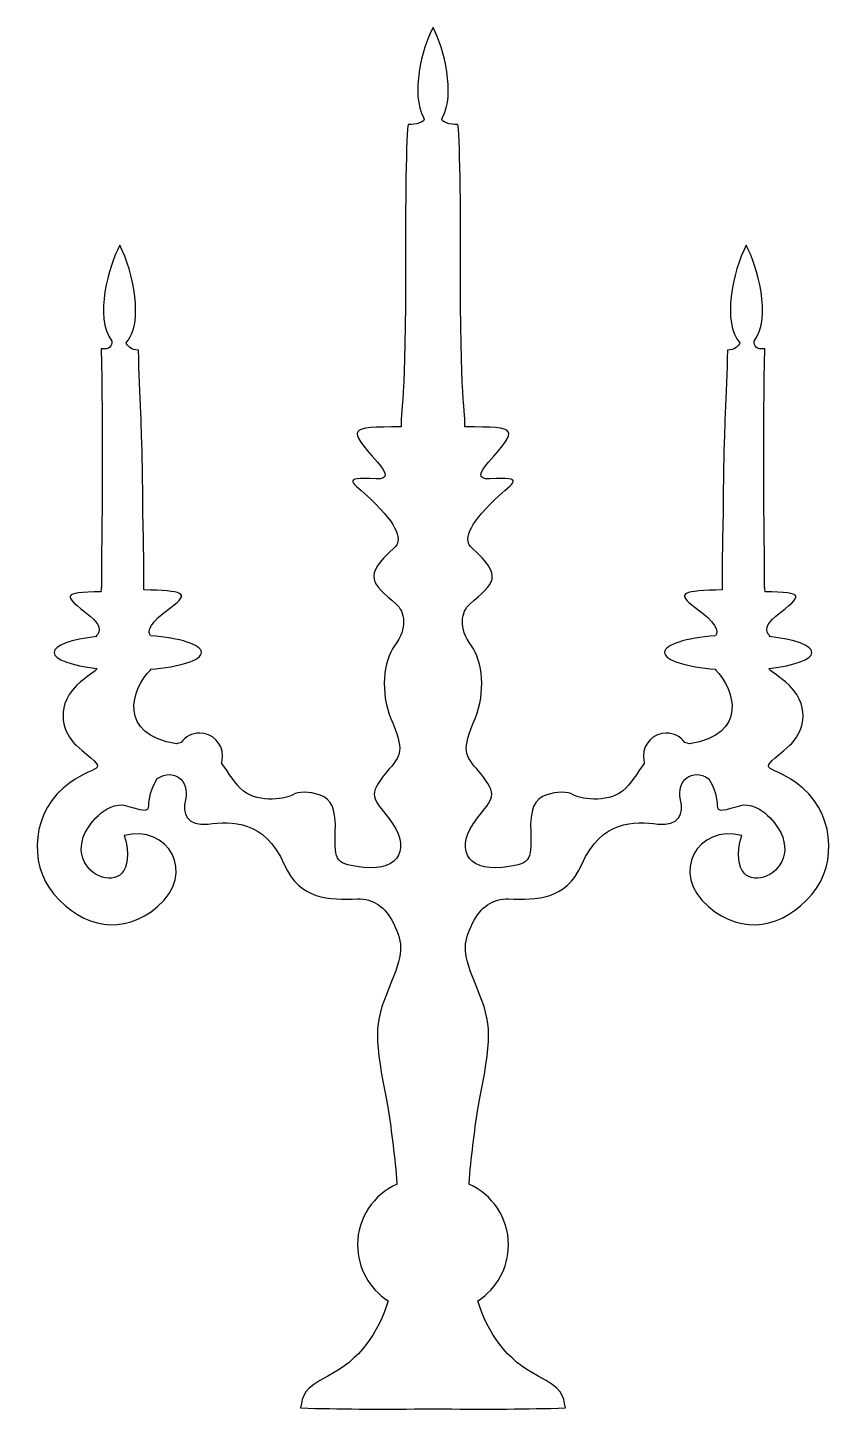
# Model space of a CAD drawing. Header units: centimetres. Extents: x -6.1 to 6.1, y -11.2 to 9.6.
import ezdxf

# ---------------------------------------------------------------- set-up
doc = ezdxf.new("R2010")
doc.units = ezdxf.units.CM
doc.header["$MEASUREMENT"] = 0
doc.layers.add('Camada 1', color=7, linetype='Continuous')

msp = doc.modelspace()

# ---------------------------------------------------------------- linework, layer by layer
at = {"layer": 'Camada 1'}
msp.add_open_spline([(-0.01308, 9.62971), (0.15781, 9.31665), (0.32379, 8.61757), (0.12958, 8.27211), (0.12958, 8.27211), (0.08386, 8.19996), (0.25782, 8.16149), (0.35871, 8.16948), (0.35871, 8.16948), (0.39456, 8.11945), (0.40491, 6.75883), (0.40274, 6.14941), (0.40274, 6.14941), (0.39501, 3.97985), (0.47778, 3.80012), (0.46833, 3.60219), (0.46833, 3.60219), (1.28261, 3.59991), (1.27854, 3.59126), (0.82562, 3.07035), (0.82562, 3.07035), (0.69312, 2.91795), (0.64311, 2.80966), (0.84292, 2.81841), (0.84292, 2.81841), (1.39505, 2.84259), (1.21056, 2.7811), (0.92505, 2.51051), (0.92505, 2.51051), (0.49785, 2.10564), (0.45216, 1.88387), (0.57056, 1.77804), (0.57056, 1.77804), (1.06541, 1.3356), (0.90124, 1.24617), (0.5446, 0.92894), (0.5446, 0.92894), (0.41305, 0.81194), (0.36362, 0.57122), (0.56619, 0.29913), (0.56619, 0.29913), (0.73761, 0.06902), (0.78148, -0.41683), (0.62673, -0.78783), (0.62673, -0.78783), (0.41356, -1.29898), (0.45808, -1.33938), (0.68727, -1.60891), (0.68727, -1.60891), (0.98546, -1.95962), (0.88441, -2.01224), (0.657, -2.29942), (0.657, -2.29942), (0.30196, -2.74765), (0.4851, -3.10238), (1.02879, -3.04581), (1.02879, -3.04581), (1.43987, -3.00308), (1.47927, -2.95672), (1.46115, -2.51868), (1.46115, -2.51868), (1.4466, -2.16768), (1.51264, -2.01478), (1.70324, -1.94948), (1.70324, -1.94948), (1.84664, -1.90037), (2.02463, -1.89855), (2.10096, -1.94948), (2.10096, -1.94948), (2.17729, -2.00036), (2.60115, -2.09228), (2.84891, -1.88886), (2.84891, -1.88886), (2.97274, -1.78715), (3.06296, -1.62592), (3.17271, -1.47987), (3.17271, -1.47987), (3.17271, -1.47987), (3.17411, -1.45331), (3.17411, -1.45331), (3.17411, -1.45331), (3.16623, -1.42442), (3.16202, -1.39402), (3.16202, -1.36261), (3.16202, -1.36261), (3.16202, -1.17264), (3.31601, -1.01865), (3.50598, -1.01865), (3.50598, -1.01865), (3.62041, -1.01865), (3.7218, -1.07453), (3.78435, -1.16049), (3.78435, -1.16049), (3.78435, -1.16049), (3.85391, -1.18105), (3.85391, -1.18105), (3.85391, -1.18105), (4.74693, -1.04783), (4.54056, -0.34433), (4.24568, -0.06242), (4.24568, -0.06242), (4.24568, -0.06242), (4.25401, -0.05377), (4.25401, -0.05377), (4.25401, -0.05377), (3.80491, -0.01982), (3.47955, 0.08027), (3.47955, 0.19843), (3.47955, 0.19843), (3.47955, 0.31609), (3.80202, 0.41579), (4.24803, 0.45018), (4.24803, 0.45018), (4.24803, 0.45018), (4.24798, 0.45084), (4.24798, 0.45084), (4.24798, 0.45084), (4.30577, 0.52196), (4.2547, 0.65124), (3.94318, 0.87759), (3.94318, 0.87759), (3.63084, 1.10452), (3.77125, 1.12513), (4.34892, 1.14397), (4.34892, 1.14397), (4.3453, 1.45499), (4.34577, 1.22467), (4.37543, 3.23407), (4.37543, 3.23407), (4.37863, 3.40131), (4.40607, 4.10037), (4.43142, 4.76283), (4.43142, 4.76283), (4.54453, 4.75947), (4.60218, 4.83345), (4.61491, 4.87271), (4.61491, 4.87271), (4.34387, 5.15894), (4.50804, 5.95316), (4.71072, 6.34533), (4.71072, 6.34533), (4.8769, 6.03397), (5.10307, 5.26271), (4.83042, 4.89912), (4.83042, 4.89912), (4.82285, 4.82154), (4.86402, 4.77178), (4.9933, 4.77889), (4.9933, 4.77889), (4.98113, 4.4915), (4.96959, 3.1277), (4.98026, 2.16293), (4.98026, 2.16293), (4.99624, 0.71251), (4.98108, 1.37019), (4.99545, 1.11571), (4.99545, 1.11571), (5.59097, 1.09685), (5.58439, 1.08303), (5.1606, 0.74791), (5.1606, 0.74791), (5.00656, 0.6261), (4.99402, 0.5186), (5.06752, 0.44703), (5.06752, 0.44703), (5.06752, 0.44703), (5.05937, 0.4384), (5.05937, 0.4384), (5.05937, 0.4384), (5.43894, 0.3963), (5.70202, 0.30468), (5.70202, 0.19842), (5.70202, 0.19842), (5.70202, 0.09219), (5.43916, 0.00059), (5.05985, -0.0415), (5.05985, -0.0415), (5.05985, -0.0415), (5.06186, -0.05666), (5.06186, -0.05666), (5.06186, -0.05666), (5.09149, -0.10725), (5.26189, -0.17226), (5.4246, -0.37167), (5.4246, -0.37167), (5.71519, -0.72772), (5.49522, -1.09806), (5.3707, -1.20347), (5.3707, -1.20347), (4.8468, -1.6471), (5.01978, -1.45591), (5.46606, -1.76881), (5.46606, -1.76881), (6.04156, -2.17227), (6.10125, -2.98777), (5.70413, -3.45167), (5.70413, -3.45167), (5.26609, -3.96337), (4.66321, -4.08228), (4.14034, -3.63828), (4.14034, -3.63828), (3.54606, -3.13361), (3.98683, -2.39566), (4.64313, -2.56317), (4.64313, -2.56317), (4.31005, -3.73538), (5.84622, -3.11268), (5.07107, -2.29935), (5.07107, -2.29935), (4.97172, -2.1951), (4.84863, -2.09943), (4.66467, -2.1034), (4.66467, -2.1034), (4.04975, -2.27527), (4.4284, -2.16521), (4.1459, -1.70684), (4.1459, -1.70684), (3.89944, -1.54245), (3.65089, -1.72981), (3.7222, -2.02408), (3.7222, -2.02408), (3.77247, -2.23151), (3.69503, -2.42897), (3.38068, -2.39264), (3.38068, -2.39264), (3.02521, -2.35158), (2.53102, -2.32189), (2.23067, -3.0038), (2.23067, -3.0038), (1.99305, -3.54334), (1.55429, -3.53109), (1.12823, -3.52164), (1.12823, -3.52164), (0.88471, -3.51614), (0.70728, -3.64062), (0.58348, -3.89018), (0.58348, -3.89018), (0.42544, -4.20884), (0.43341, -4.34627), (0.64833, -4.86057), (0.64833, -4.86057), (0.8855, -5.4281), (0.87886, -5.59468), (0.66129, -6.69405), (0.66129, -6.69405), (0.61308, -7.03751), (0.56014, -7.42472), (0.53098, -7.82223), (0.53098, -7.82223), (0.53098, -7.82223), (0.52902, -7.82607), (0.52902, -7.82607), (0.52902, -7.82607), (0.88007, -7.98294), (1.1247, -8.33513), (1.1247, -8.74449), (1.1247, -8.74449), (1.1247, -9.0948), (0.94555, -9.40325), (0.67388, -9.58325), (0.67388, -9.58325), (0.67388, -9.58325), (0.66224, -9.58674), (0.66224, -9.58674), (0.66224, -9.58674), (0.81258, -10.07323), (1.09118, -10.48214), (1.57352, -10.72485), (1.57352, -10.72485), (1.93436, -10.90641), (1.9542, -11.02084), (1.98423, -11.20536), (1.98423, -11.20536), (1.39987, -11.2237), (0.83186, -11.227), (0.13818, -11.21936), (0.13818, -11.21936), (0.13818, -11.21936), (-0.16448, -11.21935), (-0.16448, -11.21935), (-0.16448, -11.21935), (-0.85819, -11.227), (-1.4262, -11.22369), (-2.01053, -11.20535), (-2.01053, -11.20535), (-1.98047, -11.0208), (-1.96063, -10.9064), (-1.59982, -10.72484), (-1.59982, -10.72484), (-1.11748, -10.48214), (-0.83888, -10.07322), (-0.68854, -9.58673), (-0.68854, -9.58673), (-0.68854, -9.58673), (-0.70018, -9.58324), (-0.70018, -9.58324), (-0.70018, -9.58324), (-0.97185, -9.40324), (-1.151, -9.09479), (-1.151, -8.74448), (-1.151, -8.74448), (-1.151, -8.33512), (-0.90637, -7.98293), (-0.55534, -7.82606), (-0.55534, -7.82606), (-0.55534, -7.82606), (-0.5573, -7.82222), (-0.5573, -7.82222), (-0.5573, -7.82222), (-0.58646, -7.42474), (-0.6394, -7.03752), (-0.68761, -6.69404), (-0.68761, -6.69404), (-0.90518, -5.59467), (-0.91182, -5.42809), (-0.67465, -4.86056), (-0.67465, -4.86056), (-0.45973, -4.34626), (-0.45176, -4.20884), (-0.6098, -3.89017), (-0.6098, -3.89017), (-0.73357, -3.64061), (-0.911, -3.51613), (-1.15452, -3.52163), (-1.15452, -3.52163), (-1.58058, -3.53105), (-2.01934, -3.5433), (-2.25696, -3.00379), (-2.25696, -3.00379), (-2.55732, -2.32191), (-3.0515, -2.35159), (-3.40695, -2.39263), (-3.40695, -2.39263), (-3.7213, -2.42896), (-3.79877, -2.2315), (-3.7485, -2.02407), (-3.7485, -2.02407), (-3.67719, -1.7298), (-3.92572, -1.54245), (-4.1722, -1.70683), (-4.1722, -1.70683), (-4.4547, -2.16519), (-4.07605, -2.27526), (-4.69097, -2.10339), (-4.69097, -2.10339), (-4.87493, -2.09945), (-4.99802, -2.19509), (-5.09737, -2.29934), (-5.09737, -2.29934), (-5.87252, -3.11264), (-4.33635, -3.73534), (-4.66943, -2.56316), (-4.66943, -2.56316), (-4.01313, -2.39565), (-3.57236, -3.1336), (-4.16664, -3.63827), (-4.16664, -3.63827), (-4.68951, -4.08227), (-5.29239, -3.96336), (-5.73043, -3.45166), (-5.73043, -3.45166), (-6.12754, -2.98777), (-6.06783, -2.17227), (-5.49233, -1.7688), (-5.49233, -1.7688), (-5.04606, -1.4559), (-4.87307, -1.64707), (-5.39697, -1.20346), (-5.39697, -1.20346), (-5.52148, -1.09805), (-5.74148, -0.72771), (-5.45087, -0.37166), (-5.45087, -0.37166), (-5.28815, -0.17224), (-5.11776, -0.10724), (-5.08813, -0.05665), (-5.08813, -0.05665), (-5.08813, -0.05665), (-5.08612, -0.04149), (-5.08612, -0.04149), (-5.08612, -0.04149), (-5.4654, 0.00063), (-5.72826, 0.09223), (-5.72826, 0.19843), (-5.72826, 0.19843), (-5.72826, 0.30469), (-5.46518, 0.39631), (-5.08561, 0.43841), (-5.08561, 0.43841), (-5.08561, 0.43841), (-5.09376, 0.44704), (-5.09376, 0.44704), (-5.09376, 0.44704), (-5.02026, 0.51864), (-5.03277, 0.62611), (-5.18681, 0.74792), (-5.18681, 0.74792), (-5.61059, 1.08304), (-5.61718, 1.09685), (-5.02166, 1.11572), (-5.02166, 1.11572), (-5.00729, 1.3702), (-5.02245, 0.71252), (-5.00647, 2.16294), (-5.00647, 2.16294), (-4.99583, 3.12772), (-5.00737, 4.49151), (-5.01951, 4.7789), (-5.01951, 4.7789), (-4.89021, 4.77178), (-4.84907, 4.82155), (-4.85663, 4.89913), (-4.85663, 4.89913), (-5.12928, 5.26272), (-4.90309, 6.03398), (-4.73691, 6.34534), (-4.73691, 6.34534), (-4.53424, 5.9532), (-4.37007, 5.15897), (-4.6411, 4.87272), (-4.6411, 4.87272), (-4.6284, 4.83348), (-4.57075, 4.75948), (-4.45764, 4.76284), (-4.45764, 4.76284), (-4.43229, 4.10038), (-4.40486, 3.40132), (-4.40163, 3.23408), (-4.40163, 3.23408), (-4.37197, 1.22468), (-4.37152, 1.455), (-4.37515, 1.14398), (-4.37515, 1.14398), (-3.79749, 1.12514), (-3.65707, 1.10453), (-3.96941, 0.8776), (-3.96941, 0.8776), (-4.2809, 0.65125), (-4.332, 0.52197), (-4.27421, 0.45085), (-4.27421, 0.45085), (-4.27421, 0.45085), (-4.27424, 0.45019), (-4.27424, 0.45019), (-4.27424, 0.45019), (-3.82826, 0.41579), (-3.50576, 0.3161), (-3.50576, 0.19844), (-3.50576, 0.19844), (-3.50576, 0.08028), (-3.83114, -0.01981), (-4.28025, -0.05376), (-4.28025, -0.05376), (-4.28025, -0.05376), (-4.27189, -0.06241), (-4.27189, -0.06241), (-4.27189, -0.06241), (-4.56679, -0.34432), (-4.77314, -1.04782), (-3.88012, -1.18104), (-3.88012, -1.18104), (-3.88012, -1.18104), (-3.81056, -1.16048), (-3.81056, -1.16048), (-3.81056, -1.16048), (-3.74804, -1.07452), (-3.64665, -1.01864), (-3.53219, -1.01864), (-3.53219, -1.01864), (-3.34222, -1.01864), (-3.18823, -1.17263), (-3.18823, -1.3626), (-3.18823, -1.3626), (-3.18823, -1.39401), (-3.19244, -1.42441), (-3.20032, -1.4533), (-3.20032, -1.4533), (-3.20032, -1.4533), (-3.19894, -1.47986), (-3.19894, -1.47986), (-3.19894, -1.47986), (-3.08919, -1.62594), (-2.99894, -1.78715), (-2.87514, -1.88885), (-2.87514, -1.88885), (-2.62738, -2.09226), (-2.20352, -2.00035), (-2.12719, -1.94947), (-2.12719, -1.94947), (-2.05086, -1.89854), (-1.87287, -1.90036), (-1.72944, -1.94947), (-1.72944, -1.94947), (-1.53883, -2.01477), (-1.47279, -2.16767), (-1.48735, -2.51867), (-1.48735, -2.51867), (-1.5055, -2.95671), (-1.4661, -3.00307), (-1.05499, -3.0458), (-1.05499, -3.0458), (-0.5113, -3.10237), (-0.32815, -2.74764), (-0.6832, -2.29941), (-0.6832, -2.29941), (-0.91061, -2.01223), (-1.01163, -1.95961), (-0.71347, -1.6089), (-0.71347, -1.6089), (-0.48429, -1.33934), (-0.43976, -1.29897), (-0.65293, -0.78782), (-0.65293, -0.78782), (-0.80768, -0.41682), (-0.76382, 0.06903), (-0.59239, 0.29914), (-0.59239, 0.29914), (-0.3898, 0.57124), (-0.43922, 0.81196), (-0.5708, 0.92895), (-0.5708, 0.92895), (-0.92743, 1.24619), (-1.09163, 1.33561), (-0.59676, 1.77805), (-0.59676, 1.77805), (-0.47839, 1.88388), (-0.52408, 2.10566), (-0.95125, 2.51052), (-0.95125, 2.51052), (-1.23676, 2.78114), (-1.42126, 2.8426), (-0.86912, 2.81842), (-0.86912, 2.81842), (-0.66928, 2.80966), (-0.71931, 2.91796), (-0.85182, 3.07036), (-0.85182, 3.07036), (-1.30473, 3.59127), (-1.30881, 3.59992), (-0.49453, 3.6022), (-0.49453, 3.6022), (-0.50395, 3.80013), (-0.42121, 3.97987), (-0.42891, 6.14942), (-0.42891, 6.14942), (-0.43108, 6.75883), (-0.42076, 8.11945), (-0.38488, 8.16949), (-0.38488, 8.16949), (-0.28399, 8.1615), (-0.11003, 8.19997), (-0.15575, 8.27212), (-0.15575, 8.27212), (-0.34995, 8.61757), (-0.18398, 9.31668), (-0.01308, 9.62971)], degree=3, knots=[0, 0, 0, 0, 0.00714286, 0.00714286, 0.00714286, 0.00714286, 0.01428571, 0.01428571, 0.01428571, 0.01428571, 0.02142857, 0.02142857, 0.02142857, 0.02142857, 0.02857143, 0.02857143, 0.02857143, 0.02857143, 0.03571429, 0.03571429, 0.03571429, 0.03571429, 0.04285714, 0.04285714, 0.04285714, 0.04285714, 0.05, 0.05, 0.05, 0.05, 0.05714286, 0.05714286, 0.05714286, 0.05714286, 0.06428571, 0.06428571, 0.06428571, 0.06428571, 0.07142857, 0.07142857, 0.07142857, 0.07142857, 0.07857143, 0.07857143, 0.07857143, 0.07857143, 0.08571429, 0.08571429, 0.08571429, 0.08571429, 0.09285714, 0.09285714, 0.09285714, 0.09285714, 0.1, 0.1, 0.1, 0.1, 0.10714286, 0.10714286, 0.10714286, 0.10714286, 0.11428571, 0.11428571, 0.11428571, 0.11428571, 0.12142857, 0.12142857, 0.12142857, 0.12142857, 0.12857143, 0.12857143, 0.12857143, 0.12857143, 0.13571429, 0.13571429, 0.13571429, 0.13571429, 0.14285714, 0.14285714, 0.14285714, 0.14285714, 0.15, 0.15, 0.15, 0.15, 0.15714286, 0.15714286, 0.15714286, 0.15714286, 0.16428571, 0.16428571, 0.16428571, 0.16428571, 0.17142857, 0.17142857, 0.17142857, 0.17142857, 0.17857143, 0.17857143, 0.17857143, 0.17857143, 0.18571429, 0.18571429, 0.18571429, 0.18571429, 0.19285714, 0.19285714, 0.19285714, 0.19285714, 0.2, 0.2, 0.2, 0.2, 0.20714286, 0.20714286, 0.20714286, 0.20714286, 0.21428571, 0.21428571, 0.21428571, 0.21428571, 0.22142857, 0.22142857, 0.22142857, 0.22142857, 0.22857143, 0.22857143, 0.22857143, 0.22857143, 0.23571429, 0.23571429, 0.23571429, 0.23571429, 0.24285714, 0.24285714, 0.24285714, 0.24285714, 0.25, 0.25, 0.25, 0.25, 0.25714286, 0.25714286, 0.25714286, 0.25714286, 0.26428571, 0.26428571, 0.26428571, 0.26428571, 0.27142857, 0.27142857, 0.27142857, 0.27142857, 0.27857143, 0.27857143, 0.27857143, 0.27857143, 0.28571429, 0.28571429, 0.28571429, 0.28571429, 0.29285714, 0.29285714, 0.29285714, 0.29285714, 0.3, 0.3, 0.3, 0.3, 0.30714286, 0.30714286, 0.30714286, 0.30714286, 0.31428571, 0.31428571, 0.31428571, 0.31428571, 0.32142857, 0.32142857, 0.32142857, 0.32142857, 0.32857143, 0.32857143, 0.32857143, 0.32857143, 0.33571429, 0.33571429, 0.33571429, 0.33571429, 0.34285714, 0.34285714, 0.34285714, 0.34285714, 0.35, 0.35, 0.35, 0.35, 0.35714286, 0.35714286, 0.35714286, 0.35714286, 0.36428571, 0.36428571, 0.36428571, 0.36428571, 0.37142857, 0.37142857, 0.37142857, 0.37142857, 0.37857143, 0.37857143, 0.37857143, 0.37857143, 0.38571429, 0.38571429, 0.38571429, 0.38571429, 0.39285714, 0.39285714, 0.39285714, 0.39285714, 0.4, 0.4, 0.4, 0.4, 0.40714286, 0.40714286, 0.40714286, 0.40714286, 0.41428571, 0.41428571, 0.41428571, 0.41428571, 0.42142857, 0.42142857, 0.42142857, 0.42142857, 0.42857143, 0.42857143, 0.42857143, 0.42857143, 0.43571429, 0.43571429, 0.43571429, 0.43571429, 0.44285714, 0.44285714, 0.44285714, 0.44285714, 0.45, 0.45, 0.45, 0.45, 0.45714286, 0.45714286, 0.45714286, 0.45714286, 0.46428571, 0.46428571, 0.46428571, 0.46428571, 0.47142857, 0.47142857, 0.47142857, 0.47142857, 0.47857143, 0.47857143, 0.47857143, 0.47857143, 0.48571429, 0.48571429, 0.48571429, 0.48571429, 0.49285714, 0.49285714, 0.49285714, 0.49285714, 0.5, 0.5, 0.5, 0.5, 0.50714286, 0.50714286, 0.50714286, 0.50714286, 0.51428571, 0.51428571, 0.51428571, 0.51428571, 0.52142857, 0.52142857, 0.52142857, 0.52142857, 0.52857143, 0.52857143, 0.52857143, 0.52857143, 0.53571429, 0.53571429, 0.53571429, 0.53571429, 0.54285714, 0.54285714, 0.54285714, 0.54285714, 0.55, 0.55, 0.55, 0.55, 0.55714286, 0.55714286, 0.55714286, 0.55714286, 0.56428571, 0.56428571, 0.56428571, 0.56428571, 0.57142857, 0.57142857, 0.57142857, 0.57142857, 0.57857143, 0.57857143, 0.57857143, 0.57857143, 0.58571429, 0.58571429, 0.58571429, 0.58571429, 0.59285714, 0.59285714, 0.59285714, 0.59285714, 0.6, 0.6, 0.6, 0.6, 0.60714286, 0.60714286, 0.60714286, 0.60714286, 0.61428571, 0.61428571, 0.61428571, 0.61428571, 0.62142857, 0.62142857, 0.62142857, 0.62142857, 0.62857143, 0.62857143, 0.62857143, 0.62857143, 0.63571429, 0.63571429, 0.63571429, 0.63571429, 0.64285714, 0.64285714, 0.64285714, 0.64285714, 0.65, 0.65, 0.65, 0.65, 0.65714286, 0.65714286, 0.65714286, 0.65714286, 0.66428571, 0.66428571, 0.66428571, 0.66428571, 0.67142857, 0.67142857, 0.67142857, 0.67142857, 0.67857143, 0.67857143, 0.67857143, 0.67857143, 0.68571429, 0.68571429, 0.68571429, 0.68571429, 0.69285714, 0.69285714, 0.69285714, 0.69285714, 0.7, 0.7, 0.7, 0.7, 0.70714286, 0.70714286, 0.70714286, 0.70714286, 0.71428571, 0.71428571, 0.71428571, 0.71428571, 0.72142857, 0.72142857, 0.72142857, 0.72142857, 0.72857143, 0.72857143, 0.72857143, 0.72857143, 0.73571429, 0.73571429, 0.73571429, 0.73571429, 0.74285714, 0.74285714, 0.74285714, 0.74285714, 0.75, 0.75, 0.75, 0.75, 0.75714286, 0.75714286, 0.75714286, 0.75714286, 0.76428571, 0.76428571, 0.76428571, 0.76428571, 0.77142857, 0.77142857, 0.77142857, 0.77142857, 0.77857143, 0.77857143, 0.77857143, 0.77857143, 0.78571429, 0.78571429, 0.78571429, 0.78571429, 0.79285714, 0.79285714, 0.79285714, 0.79285714, 0.8, 0.8, 0.8, 0.8, 0.80714286, 0.80714286, 0.80714286, 0.80714286, 0.81428571, 0.81428571, 0.81428571, 0.81428571, 0.82142857, 0.82142857, 0.82142857, 0.82142857, 0.82857143, 0.82857143, 0.82857143, 0.82857143, 0.83571429, 0.83571429, 0.83571429, 0.83571429, 0.84285714, 0.84285714, 0.84285714, 0.84285714, 0.85, 0.85, 0.85, 0.85, 0.85714286, 0.85714286, 0.85714286, 0.85714286, 0.86428571, 0.86428571, 0.86428571, 0.86428571, 0.87142857, 0.87142857, 0.87142857, 0.87142857, 0.87857143, 0.87857143, 0.87857143, 0.87857143, 0.88571429, 0.88571429, 0.88571429, 0.88571429, 0.89285714, 0.89285714, 0.89285714, 0.89285714, 0.9, 0.9, 0.9, 0.9, 0.90714286, 0.90714286, 0.90714286, 0.90714286, 0.91428571, 0.91428571, 0.91428571, 0.91428571, 0.92142857, 0.92142857, 0.92142857, 0.92142857, 0.92857143, 0.92857143, 0.92857143, 0.92857143, 0.93571429, 0.93571429, 0.93571429, 0.93571429, 0.94285714, 0.94285714, 0.94285714, 0.94285714, 0.95, 0.95, 0.95, 0.95, 0.95714286, 0.95714286, 0.95714286, 0.95714286, 0.96428571, 0.96428571, 0.96428571, 0.96428571, 0.97142857, 0.97142857, 0.97142857, 0.97142857, 0.97857143, 0.97857143, 0.97857143, 0.97857143, 0.98571429, 0.98571429, 0.98571429, 0.98571429, 1, 1, 1, 1], dxfattribs=at)

doc.saveas('drawing.dxf')
